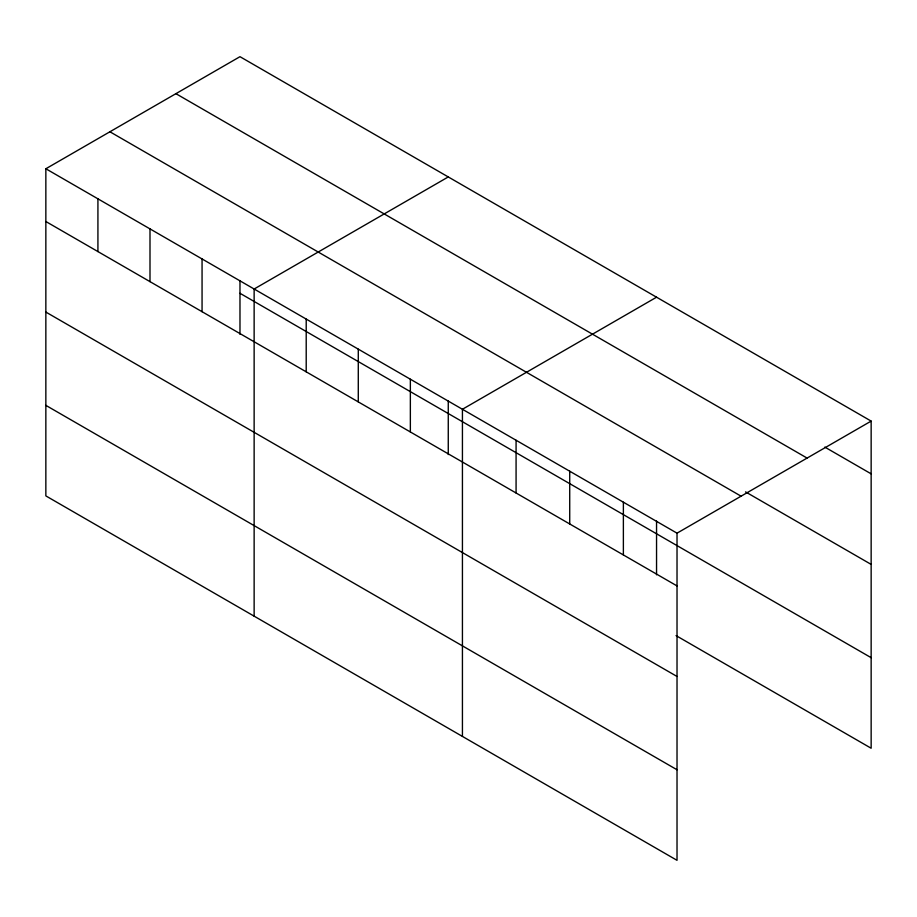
<?xml version="1.0" encoding="UTF-8"?>
<svg xmlns="http://www.w3.org/2000/svg" width="917" height="917" viewBox="0 0 917 917"><rect width="100%" height="100%" fill="white"/><g stroke="black" fill="none" stroke-linecap="round" stroke-linejoin="round"><path stroke-width="1.38" d="M45.85 168.762L677.021 533.167L677.021 860.318L45.85 495.902L45.85 168.762L239.979 56.682L871.15 421.098L871.15 748.238L676.058 635.607M448.264 176.947L254.135 289.015L254.135 616.155M656.549 297.2L462.432 409.269L462.432 736.42M677.021 533.167L871.15 421.098M824.819 447.095L871.15 473.848M175.915 93.672L807.086 458.076M745.555 491.89L871.15 564.391M109.914 131.773L741.085 496.189M239.979 293.28L871.15 657.684M45.85 221.513L677.021 585.917M45.85 312.067L677.021 676.471M45.85 405.36L677.021 769.764M656.549 521.062L656.549 574.821M623.377 502.195L623.377 554.945M569.721 471.223L569.721 523.974M516.076 440.252L516.076 493.002M448.264 400.809L448.264 454.568M410.358 379.214L410.358 431.964M358.283 349.148L358.283 401.898M306.209 319.082L306.209 371.832M239.979 280.556L239.979 334.315M202.061 258.949L202.061 311.7M149.998 228.895L149.998 281.645M97.924 198.829L97.924 251.579"/></g></svg>
